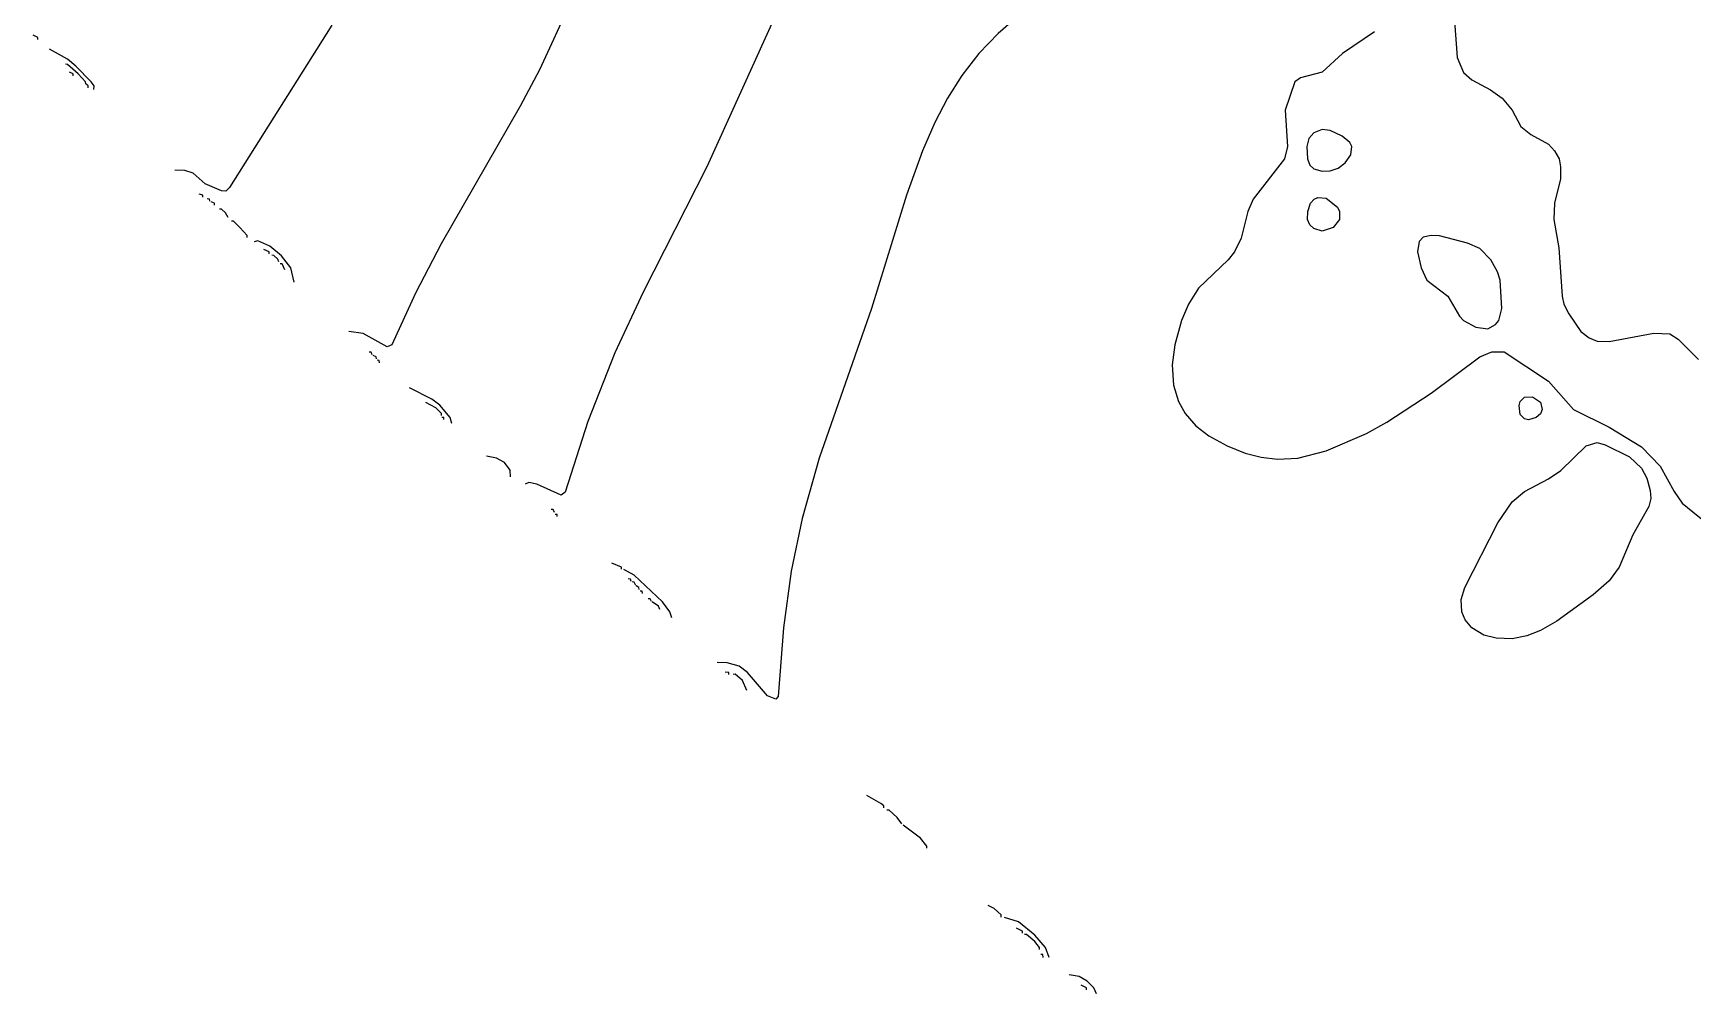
# Model space of a CAD drawing. Extents: x 474277 to 475042, y 254928 to 255625.
# Drawn here: x 474423.73 to 474455.18, y 255169.78 to 255188 of the extents above; entities that cross this region are included whole.
import ezdxf

# ---------------------------------------------------------------- set-up
doc = ezdxf.new("R2010")
doc.units = 0
doc.header["$MEASUREMENT"] = 0
doc.layers.add('BaseMapV2_DTM_export_MonNov09090547073261 — entities', color=1, linetype='CONTINUOUS')

msp = doc.modelspace()

# ---------------------------------------------------------------- linework, layer by layer
at = {"layer": 'BaseMapV2_DTM_export_MonNov09090547073261 — entities', "color": 15, "linetype": 'Continuous', "true_color": 0xb7484b}
for points in [[(474433.925, 255188.604, 90.75), (474433.327, 255187.301, 90.75), (474432.962, 255186.611, 90.75), (474431.463, 255184.004, 90.75), (474430.979, 255183.064, 90.75), (474430.53, 255182.087, 90.75), (474430.443, 255182.046, 90.75), (474429.983, 255182.301, 90.75), (474429.714, 255182.338, 90.75)], [(474437.821, 255188.374, 90.5), (474436.496, 255185.461, 90.5), (474435.29, 255183.084, 90.5), (474434.755, 255181.934, 90.5), (474434.244, 255180.63, 90.5), (474433.816, 255179.295, 90.5), (474433.74, 255179.237, 90.5), (474433.28, 255179.444, 90.5), (474433.126, 255179.474, 90.5), (474433.057, 255179.442, 90.5)], [(474442.404, 255188.322, 90.25), (474442.018, 255187.991, 90.25), (474441.651, 255187.608, 90.25), (474441.331, 255187.193, 90.25), (474441.059, 255186.764, 90.25), (474440.818, 255186.304, 90.25), (474440.585, 255185.767, 90.25), (474440.28, 255184.924, 90.25), (474439.62, 255182.777, 90.25), (474438.625, 255179.94, 90.25), (474438.304, 255178.79, 90.25), (474438.095, 255177.793, 90.25), (474437.948, 255176.72, 90.25), (474437.851, 255175.416, 90.25), (474437.804, 255175.367, 90.25), (474437.65, 255175.431, 90.25), (474437.271, 255175.876, 90.25), (474437.114, 255175.992, 90.25), (474436.884, 255176.056, 90.25), (474436.692, 255176.063, 90.25)], [(474423.82, 255187.876, 91), (474423.82, 255187.914, 91), (474423.734, 255187.956, 91)], [(474429.391, 255188.144, 91), (474427.452, 255185.072, 91), (474427.384, 255185.001, 91), (474427.299, 255185.006, 91), (474426.992, 255185.141, 91), (474426.762, 255185.342, 91), (474426.609, 255185.393, 91), (474426.417, 255185.395, 91)], [(474449.152, 255188.019, 90), (474448.541, 255187.608, 90), (474448.155, 255187.257, 90), (474447.747, 255187.148, 90), (474447.638, 255187.071, 90), (474447.458, 255186.534, 90), (474447.499, 255185.844, 90), (474447.447, 255185.614, 90), (474446.851, 255184.847, 90), (474446.75, 255184.617, 90), (474446.621, 255184.11, 90), (474446.496, 255183.851, 90), (474446.376, 255183.697, 90), (474445.817, 255183.16, 90), (474445.626, 255182.854, 90), (474445.495, 255182.547, 90), (474445.364, 255182.087, 90), (474445.318, 255181.704, 90), (474445.344, 255181.32, 90), (474445.435, 255181.014, 90), (474445.563, 255180.784, 90), (474445.763, 255180.553, 90), (474446.008, 255180.363, 90), (474446.355, 255180.17, 90), (474446.698, 255180.032, 90), (474447.005, 255179.954, 90), (474447.311, 255179.919, 90), (474447.695, 255179.938, 90), (474448.232, 255180.074, 90), (474448.998, 255180.405, 90), (474449.382, 255180.62, 90), (474450.225, 255181.169, 90), (474451.145, 255181.857, 90), (474451.375, 255181.955, 90), (474451.605, 255181.951, 90), (474452.449, 255181.396, 90), (474452.922, 255180.86, 90), (474453.599, 255180.528, 90), (474454.212, 255180.155, 90), (474454.562, 255179.787, 90), (474454.826, 255179.303, 90), (474454.979, 255179.084, 90), (474455.516, 255178.65, 90)], [(474450.665, 255188.221, 89.75), (474450.716, 255187.531, 89.75), (474450.839, 255187.252, 89.75), (474450.992, 255187.108, 89.75), (474451.35, 255186.918, 89.75), (474451.569, 255186.764, 89.75), (474451.758, 255186.534, 89.75), (474451.921, 255186.228, 89.75), (474452.115, 255186.074, 89.75), (474452.449, 255185.889, 89.75), (474452.563, 255185.767, 89.75), (474452.646, 255185.614, 89.75), (474452.677, 255185.461, 89.75), (474452.672, 255185.231, 89.75), (474452.561, 255184.771, 89.75), (474452.548, 255184.464, 89.75), (474452.644, 255183.927, 89.75), (474452.704, 255183.007, 89.75), (474452.74, 255182.854, 89.75), (474452.832, 255182.674, 89.75), (474453.062, 255182.34, 89.75), (474453.216, 255182.217, 89.75), (474453.369, 255182.155, 89.75), (474453.599, 255182.149, 89.75), (474454.442, 255182.306, 89.75), (474454.749, 255182.293, 89.75), (474454.902, 255182.196, 89.75), (474455.286, 255181.805, 89.75)], [(474424.884, 255186.926, 91), (474424.888, 255186.994, 91), (474424.833, 255187.071, 91), (474424.539, 255187.372, 91), (474424.385, 255187.502, 91), (474424.04, 255187.694, 91)], [(474424.73, 255187.033, 90.75), (474424.727, 255187.071, 90.75), (474424.584, 255187.224, 90.75), (474424.385, 255187.402, 90.75), (474424.347, 255187.405, 90.75)], [(474424.494, 255187.186, 90.5), (474424.494, 255187.224, 90.5), (474424.424, 255187.254, 90.5)], [(474424.776, 255186.956, 90.75), (474424.776, 255186.994, 90.75), (474424.73, 255187.032, 90.75)], [(474448.308, 255185.384, 89.75), (474448.462, 255185.433, 89.75), (474448.595, 255185.537, 89.75), (474448.704, 255185.691, 89.75), (474448.721, 255185.844, 89.75), (474448.685, 255185.921, 89.75), (474448.538, 255186.042, 89.75), (474448.308, 255186.152, 89.75), (474448.155, 255186.169, 89.75), (474448.002, 255186.106, 89.75), (474447.907, 255185.997, 89.75), (474447.867, 255185.844, 89.75), (474447.882, 255185.614, 89.75), (474447.925, 255185.494, 89.75), (474448.002, 255185.423, 89.75), (474448.155, 255185.381, 89.75), (474448.308, 255185.384, 89.75)], [(474426.948, 255184.886, 90.75), (474426.948, 255184.924, 90.75), (474426.877, 255184.945, 90.75)], [(474427.082, 255184.809, 90.75), (474427.075, 255184.847, 90.75), (474427.031, 255184.852, 90.75)], [(474427.17, 255184.732, 90.75), (474427.17, 255184.771, 90.75), (474427.107, 255184.797, 90.75)], [(474448.365, 255184.311, 90), (474448.155, 255184.243, 90), (474448.002, 255184.289, 90), (474447.925, 255184.36, 90), (474447.882, 255184.464, 90), (474447.884, 255184.617, 90), (474447.939, 255184.771, 90), (474448.006, 255184.847, 90), (474448.078, 255184.88, 90), (474448.232, 255184.866, 90), (474448.449, 255184.694, 90), (474448.489, 255184.617, 90), (474448.487, 255184.464, 90), (474448.365, 255184.311, 90)], [(474427.425, 255184.502, 90.75), (474427.376, 255184.59, 90.75), (474427.299, 255184.661, 90.75), (474427.261, 255184.661, 90.75)], [(474427.79, 255184.119, 90.75), (474427.79, 255184.157, 90.75), (474427.652, 255184.311, 90.75), (474427.529, 255184.433, 90.75), (474427.491, 255184.433, 90.75)], [(474428.68, 255183.275, 90.75), (474428.618, 255183.544, 90.75), (474428.437, 255183.774, 90.75), (474428.219, 255183.957, 90.75), (474427.989, 255184.055, 90.75), (474427.919, 255184.042, 90.75)], [(474428.208, 255183.812, 90.5), (474428.208, 255183.851, 90.5), (474428.104, 255183.892, 90.5)], [(474451.299, 255182.389, 89.75), (474451.445, 255182.47, 89.75), (474451.503, 255182.547, 89.75), (474451.562, 255182.777, 89.75), (474451.528, 255183.314, 89.75), (474451.481, 255183.467, 89.75), (474451.352, 255183.697, 89.75), (474451.145, 255183.912, 89.75), (474450.915, 255184.016, 89.75), (474450.379, 255184.15, 89.75), (474450.225, 255184.16, 89.75), (474450.072, 255184.125, 89.75), (474449.995, 255184.044, 89.75), (474449.965, 255183.851, 89.75), (474450.031, 255183.544, 89.75), (474450.141, 255183.314, 89.75), (474450.539, 255183.007, 89.75), (474450.762, 255182.629, 89.75), (474450.839, 255182.548, 89.75), (474451.069, 255182.421, 89.75), (474451.299, 255182.389, 89.75)], [(474428.389, 255183.659, 90.5), (474428.372, 255183.71, 90.5), (474428.296, 255183.782, 90.5), (474428.257, 255183.784, 90.5)], [(474428.502, 255183.506, 90.5), (474428.451, 255183.621, 90.5), (474428.411, 255183.624, 90.5)], [(474430.158, 255181.895, 90.5), (474430.136, 255181.946, 90.5), (474430.098, 255181.946, 90.5)], [(474430.237, 255181.819, 90.5), (474430.231, 255181.857, 90.5), (474430.174, 255181.883, 90.5)], [(474430.295, 255181.742, 90.5), (474430.289, 255181.787, 90.5), (474430.251, 255181.793, 90.5)], [(474431.666, 255180.592, 90.5), (474431.636, 255180.707, 90.5), (474431.439, 255180.944, 90.5), (474431.286, 255181.055, 90.5), (474430.864, 255181.268, 90.5)], [(474452.216, 255180.707, 90.25), (474452.065, 255180.663, 90.25), (474451.989, 255180.684, 90.25), (474451.912, 255180.767, 90.25), (474451.888, 255180.937, 90.25), (474451.913, 255181.014, 90.25), (474451.989, 255181.094, 90.25), (474452.142, 255181.103, 90.25), (474452.295, 255180.998, 90.25), (474452.329, 255180.86, 90.25), (474452.295, 255180.777, 90.25), (474452.216, 255180.707, 90.25)], [(474431.472, 255180.745, 90.25), (474431.469, 255180.784, 90.25), (474431.363, 255180.893, 90.25), (474431.171, 255180.991, 90.25)], [(474431.517, 255180.668, 90.25), (474431.516, 255180.708, 90.25), (474431.478, 255180.71, 90.25)], [(474452.037, 255176.566, 90.25), (474451.759, 255176.513, 90.25), (474451.452, 255176.521, 90.25), (474451.222, 255176.579, 90.25), (474450.992, 255176.719, 90.25), (474450.866, 255176.873, 90.25), (474450.804, 255177.026, 90.25), (474450.795, 255177.256, 90.25), (474450.863, 255177.486, 90.25), (474451.487, 255178.713, 90.25), (474451.759, 255179.106, 90.25), (474451.989, 255179.302, 90.25), (474452.449, 255179.543, 90.25), (474452.679, 255179.701, 90.25), (474453.16, 255180.17, 90.25), (474453.369, 255180.233, 90.25), (474453.522, 255180.189, 90.25), (474453.982, 255179.963, 90.25), (474454.212, 255179.745, 90.25), (474454.31, 255179.557, 90.25), (474454.374, 255179.327, 90.25), (474454.385, 255179.173, 90.25), (474454.351, 255179.02, 90.25), (474454.045, 255178.483, 90.25), (474453.788, 255177.87, 90.25), (474453.599, 255177.61, 90.25), (474453.292, 255177.348, 90.25), (474452.602, 255176.848, 90.25), (474452.295, 255176.668, 90.25), (474452.037, 255176.566, 90.25)], [(474432.781, 255179.58, 90.5), (474432.774, 255179.71, 90.5), (474432.666, 255179.856, 90.5), (474432.513, 255179.938, 90.5), (474432.321, 255179.975, 90.5)], [(474433.612, 255178.905, 90.25), (474433.586, 255178.966, 90.25), (474433.548, 255178.966, 90.25)], [(474433.665, 255178.828, 90.25), (474433.663, 255178.869, 90.25), (474433.625, 255178.872, 90.25)], [(474434.884, 255177.831, 90.25), (474434.884, 255177.87, 90.25), (474434.698, 255177.948, 90.25)], [(474435.832, 255176.911, 90.25), (474435.797, 255177.026, 90.25), (474435.657, 255177.212, 90.25), (474435.12, 255177.716, 90.25), (474434.928, 255177.825, 90.25)], [(474435.063, 255177.601, 90), (474435.054, 255177.64, 90), (474435.005, 255177.649, 90)], [(474435.151, 255177.525, 90), (474435.12, 255177.585, 90), (474435.082, 255177.591, 90)], [(474435.217, 255177.448, 90), (474435.212, 255177.486, 90), (474435.158, 255177.515, 90)], [(474435.277, 255177.371, 90), (474435.273, 255177.413, 90), (474435.235, 255177.417, 90)], [(474435.452, 255177.218, 90), (474435.427, 255177.268, 90), (474435.388, 255177.268, 90)], [(474435.605, 255177.065, 90), (474435.58, 255177.128, 90), (474435.465, 255177.211, 90)], [(474436.915, 255175.838, 90), (474436.915, 255175.876, 90), (474436.845, 255175.881, 90)], [(474437.254, 255175.531, 90), (474437.174, 255175.723, 90), (474437.037, 255175.841, 90), (474436.999, 255175.837, 90)], [(474439.853, 255173.308, 90), (474439.853, 255173.346, 90), (474439.797, 255173.389, 90), (474439.529, 255173.542, 90)], [(474440.194, 255173.001, 90), (474440.104, 255173.124, 90), (474439.951, 255173.261, 90), (474439.912, 255173.261, 90)], [(474440.67, 255172.541, 90), (474440.67, 255172.579, 90), (474440.549, 255172.733, 90), (474440.219, 255172.979, 90)], [(474442.074, 255171.237, 90), (474442.074, 255171.276, 90), (474441.944, 255171.399, 90), (474441.829, 255171.453, 90)], [(474442.987, 255170.471, 90), (474442.915, 255170.662, 90), (474442.711, 255170.891, 90), (474442.404, 255171.148, 90), (474442.136, 255171.229, 90)], [(474442.478, 255170.931, 89.75), (474442.478, 255170.969, 89.75), (474442.366, 255171.026, 89.75)], [(474442.803, 255170.624, 89.75), (474442.803, 255170.662, 89.75), (474442.711, 255170.773, 89.75), (474442.558, 255170.904, 89.75), (474442.519, 255170.908, 89.75)], [(474442.871, 255170.471, 89.75), (474442.864, 255170.525, 89.75), (474442.826, 255170.525, 89.75)], [(474443.884, 255169.78, 90), (474443.832, 255169.895, 90), (474443.708, 255170.02, 90), (474443.554, 255170.108, 90), (474443.363, 255170.141, 90)], [(474443.695, 255169.857, 89.75), (474443.695, 255169.895, 89.75), (474443.593, 255169.947, 89.75)]]:
    msp.add_polyline3d(points, dxfattribs=at)

doc.saveas('drawing.dxf')
